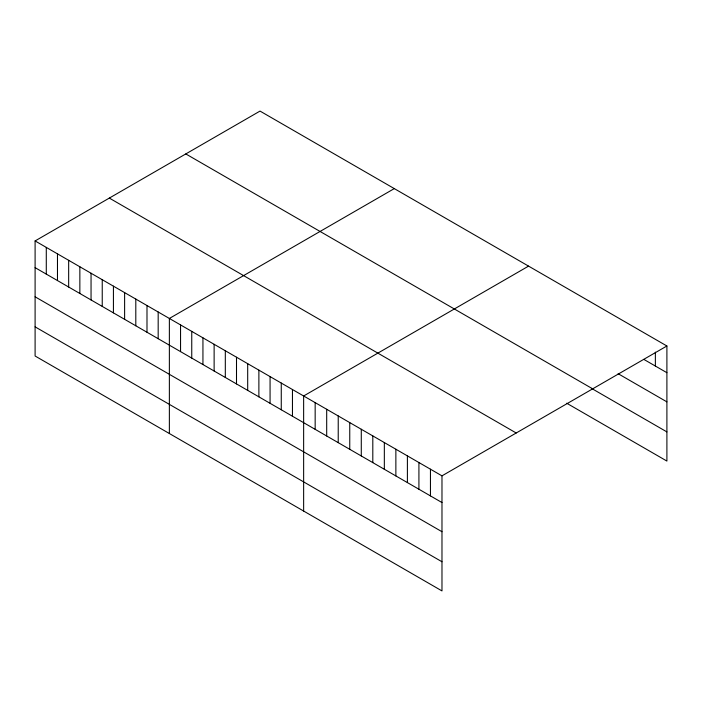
<?xml version="1.0" encoding="UTF-8"?>
<svg xmlns="http://www.w3.org/2000/svg" width="702" height="702" viewBox="0 0 702 702"><rect width="100%" height="100%" fill="white"/><g stroke="black" fill="none" stroke-linecap="round" stroke-linejoin="round"><path stroke-width="1.05" d="M35.1 240.935L441.979 475.851L441.979 590.917L35.1 356.011L35.1 240.935L260.021 111.083L666.9 345.989L666.9 461.065L566.689 403.211M394.296 188.601L169.366 318.462L169.366 433.529M528.562 266.119L303.641 395.981L303.641 511.047M441.979 475.851L666.9 345.989M643.839 359.389L666.9 372.701M618.129 373.701L666.9 401.86M185.802 153.931L592.672 388.847M591.523 388.382L666.9 431.905M109.328 198.087L516.198 432.994M35.1 267.646L441.979 502.553M35.1 296.806L441.979 531.712M35.1 326.851L441.979 561.758M655.37 352.15L655.37 366.04M430.449 469.19L430.449 495.902M418.918 462.539L418.918 489.241M407.397 455.879L407.397 482.59M395.867 449.227L395.867 475.93M384.336 442.567L384.336 469.278M372.806 435.916L372.806 462.618M361.284 429.255L361.284 455.967M349.754 422.604L349.754 449.306M338.224 415.944L338.224 442.655M326.693 409.292L326.693 435.995M315.163 402.632L315.163 429.343M292.453 389.522L292.453 416.225M281.265 383.055L281.265 409.766M270.068 376.597L270.068 403.308M258.88 370.138L258.88 396.849M247.692 363.68L247.692 390.391M236.504 357.221L236.504 383.924M225.316 350.754L225.316 377.465M214.128 344.296L214.128 371.007M202.939 337.837L202.939 364.549M191.751 331.379L191.751 358.09M180.554 324.921L180.554 351.623M158.178 311.995L158.178 338.706M146.99 305.537L146.99 332.248M135.802 299.078L135.802 325.789M124.614 292.62L124.614 319.331M113.426 286.162L113.426 312.864M102.238 279.694L102.238 306.405M91.049 273.236L91.049 299.947M79.852 266.778L79.852 293.489M68.664 260.319L68.664 287.03M57.476 253.861L57.476 280.563M46.288 247.402L46.288 274.105"/></g></svg>
